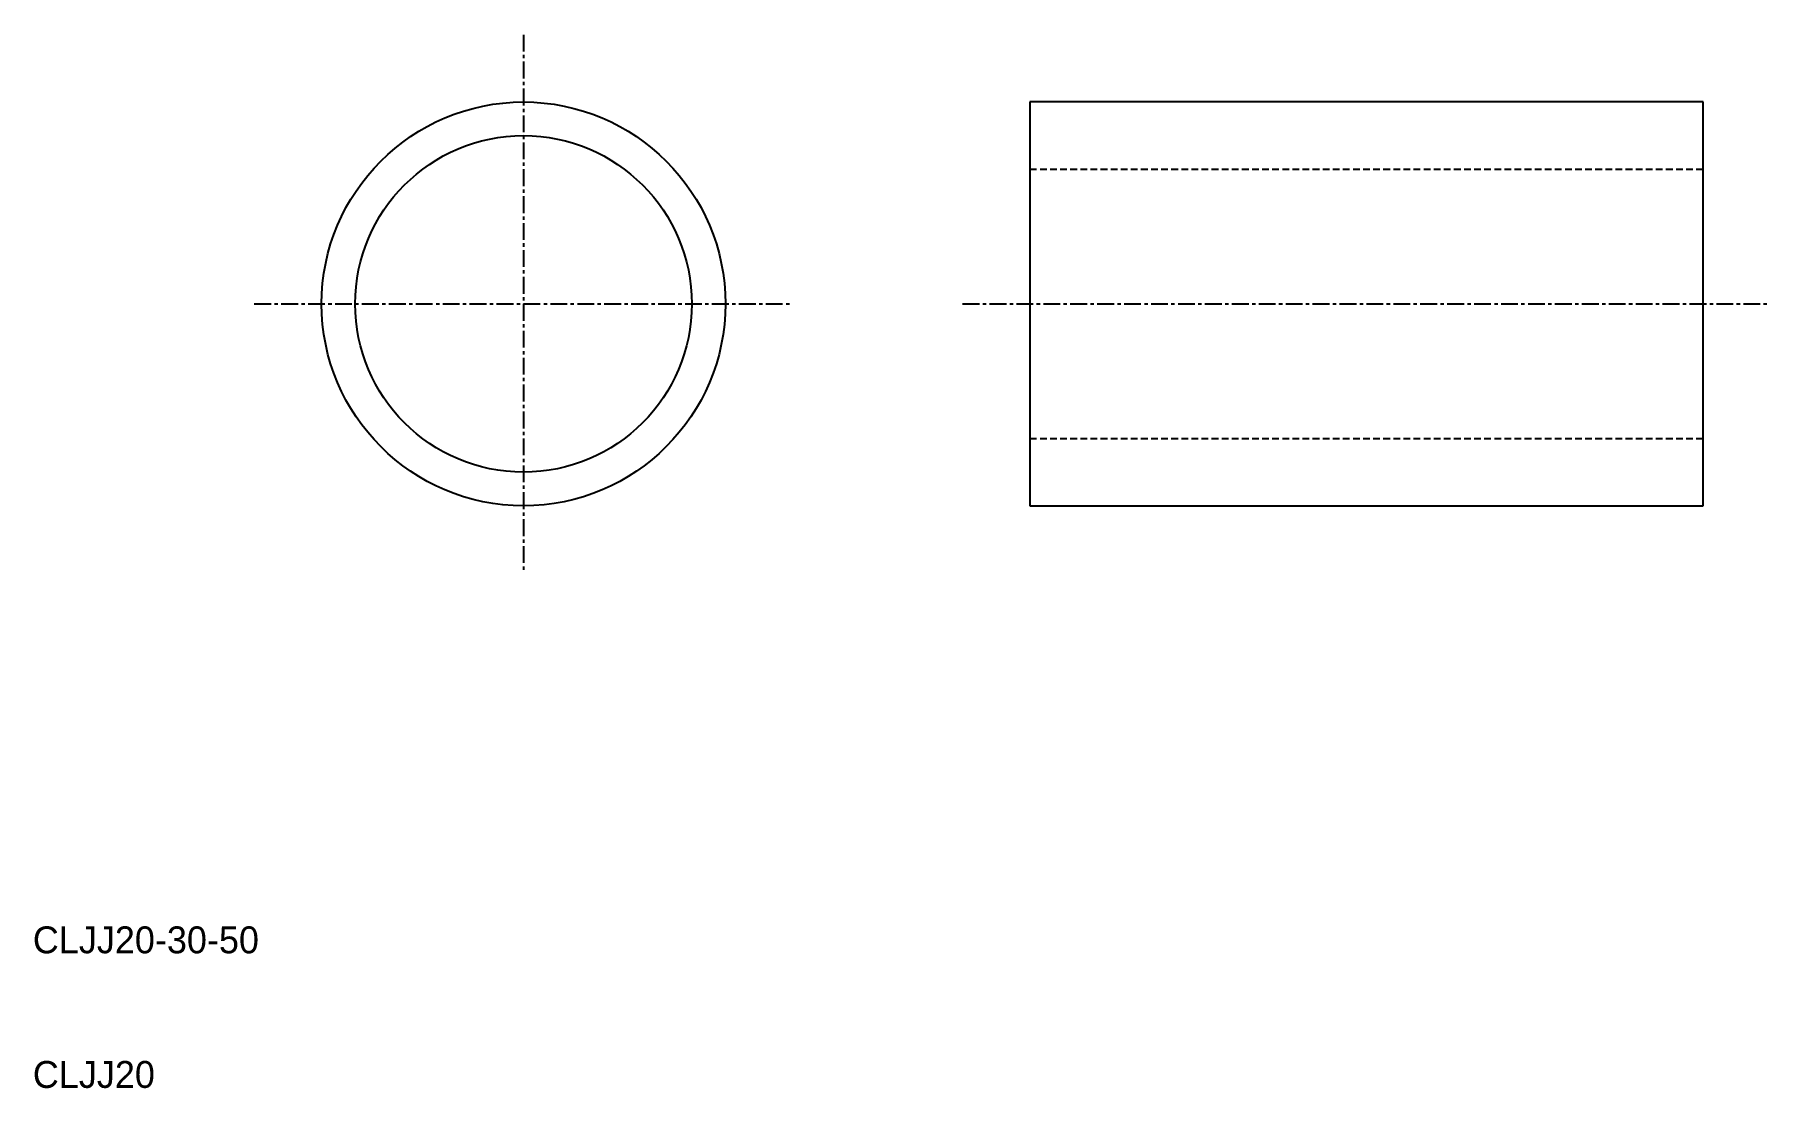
# Model space of a CAD drawing. Extents: x 20 to 149, y 20 to 98.
import ezdxf

# ---------------------------------------------------------------- set-up
doc = ezdxf.new("R2010")
doc.units = 0
doc.linetypes.add('CENTER', pattern=[2, 1.25, -0.25, 0.25, -0.25])
doc.linetypes.add('DASHED', pattern=[0.75, 0.5, -0.25])
doc.layers.get('0').update_dxf_attribs({"linetype": 'CONTINUOUS'})
doc.layers.add('CENTER', color=1, linetype='CENTER')

msp = doc.modelspace()

# ---------------------------------------------------------------- linework, layer by layer
at = {"color": 7, "linetype": 'CONTINUOUS'}
for p, q in [((93.65, 93.25), (93.65, 63.25)), ((143.65, 93.25), (93.65, 93.25)), ((143.65, 63.25), (143.65, 93.25)), ((93.65, 63.25), (143.65, 63.25))]:
    msp.add_line(p, q, dxfattribs=at)
at = {"color": 3, "linetype": 'DASHED'}
for p, q in [((93.65, 88.25), (143.65, 88.25)), ((93.65, 68.25), (143.65, 68.25))]:
    msp.add_line(p, q, dxfattribs=at)
at = {"color": 7, "linetype": 'CONTINUOUS'}
for radius in [15, 12.5]:
    msp.add_circle((56.03, 78.25), radius, dxfattribs=at)
at = {"layer": 'CENTER', "color": 1, "linetype": 'CENTER'}
for p, q in [((56.03, 98.25), (56.03, 58.25)), ((36.03, 78.25), (76.03, 78.25)), ((88.65, 78.25), (148.65, 78.25))]:
    msp.add_line(p, q, dxfattribs=at)

# ---------------------------------------------------------------- texts
at = {"color": 7, "linetype": 'CONTINUOUS'}
for s, p in [('CLJJ20-30-50', (19.58, 30)), ('CLJJ20', (19.58, 20))]:
    msp.add_text(s, height=2, dxfattribs=at).set_placement(p)

doc.saveas('drawing.dxf')
